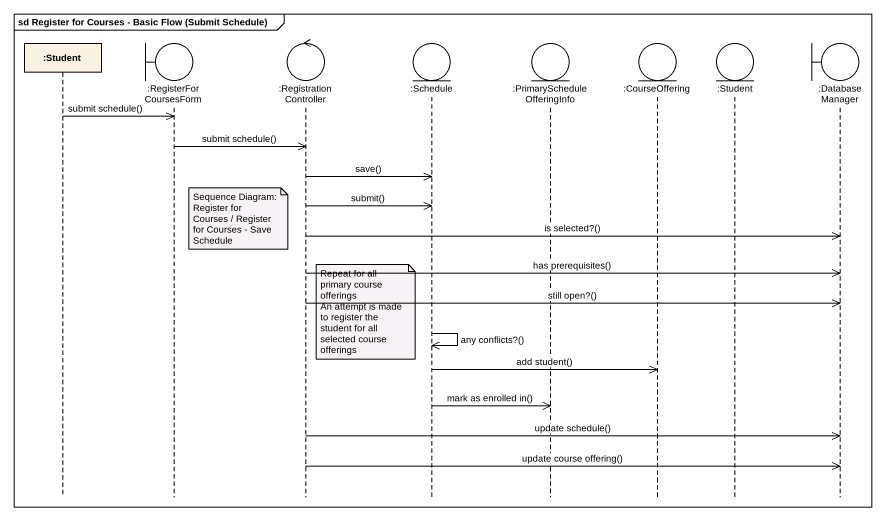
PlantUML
@startuml
mainframe sd Register for Courses - Basic Flow (Submit Schedule)
hide footbox
participant ":Student" as Student
boundary ":RegisterForCoursesForm" as RegisterForCoursesForm
control ":RegistrationController" as RegistrationController
entity ":Schedule" as Schedule
entity ":PrimaryScheduleOfferingInfo" as PrimaryScheduleOfferingInfo
entity ":CourseOffering" as CourseOffering
entity ":Student" as Student_2
boundary ":DatabaseManager" as DatabaseManager

Student ->> RegisterForCoursesForm : submit schedule()
RegisterForCoursesForm ->> RegistrationController : submit schedule()
RegistrationController ->> Schedule : save()
RegistrationController ->> Schedule : submit()
note right of RegisterForCoursesForm : Sequence Diagram: Register for Courses / Register for Courses - Save Schedule
RegistrationController ->> DatabaseManager : is selected?()
RegistrationController ->> DatabaseManager : has prerequisites()
RegistrationController ->> DatabaseManager : still open?()
note right of RegistrationController
  Repeat for all primary course offerings
  An attempt is made to register the student for all selected course offerings
end note
Schedule ->> Schedule : any conflicts?()
Schedule ->> CourseOffering : add student()
Schedule ->> PrimaryScheduleOfferingInfo : mark as enrolled in()
RegistrationController ->> DatabaseManager : update schedule()
RegistrationController ->> DatabaseManager : update course offering()
@enduml
